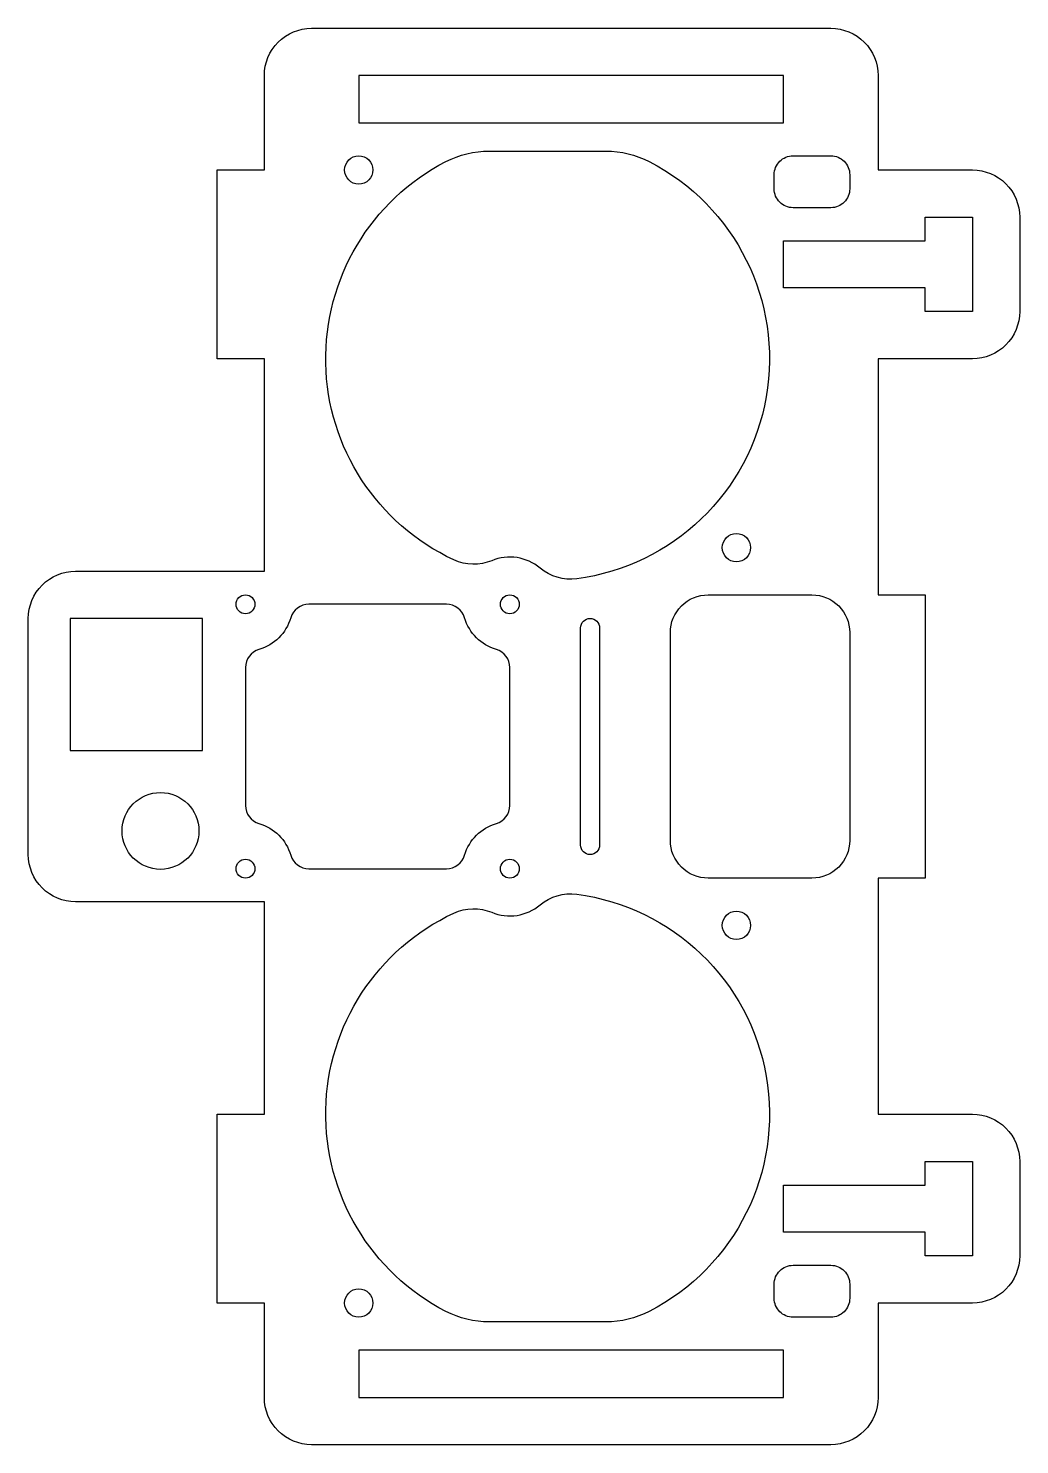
# Model space of a CAD drawing. Header units: millimetres. Extents: x 357 to 462, y -150 to 0.
import ezdxf

# ---------------------------------------------------------------- set-up
doc = ezdxf.new("R2010")
doc.units = ezdxf.units.MM
doc.layers.get('0').update_dxf_attribs({"linetype": 'CONTINUOUS'})

msp = doc.modelspace()

# ---------------------------------------------------------------- linework, layer by layer
for p, q in [((452, -22.5), (452, -20)), ((452, -20), (457, -20)), ((457, -20), (457, -30)), ((437, -27.5), (437, -22.5)), ((437, -22.5), (452, -22.5)), ((452, -27.5), (437, -27.5)), ((452, -30), (452, -27.5)), ((457, -30), (452, -30)), ((452, -120), (457, -120)), ((457, -120), (457, -130)), ((452, -122.5), (452, -120)), ((437, -127.5), (437, -122.5)), ((437, -122.5), (452, -122.5)), ((452, -127.5), (437, -127.5)), ((452, -130), (452, -127.5)), ((457, -130), (452, -130))]:
    msp.add_line(p, q)
for points in [[(462, -30, -0.414214), (457, -35), (452, -35), (447, -35), (447, -60), (452, -60), (452, -90), (447, -90), (447, -115), (452, -115), (457, -115, -0.414214), (462, -120), (462, -130, -0.414214), (457, -135), (447, -135), (447, -145, -0.414214), (442, -150), (387, -150, -0.414214), (382, -145), (382, -135), (377, -135), (377, -115), (382, -115), (382, -92.5), (362, -92.5, -0.414214), (357, -87.5), (357, -62.5, -0.414214), (362, -57.5), (382, -57.5), (382, -35), (377, -35), (377, -15), (382, -15), (382, -5, -0.414214), (387, 0), (442, 0, -0.414214), (447, -5), (447, -15), (457, -15, -0.414214), (462, -20)], [(415.08, -58.3, -0.210486), (411.21, -57.17, 0.279743), (406.09, -56.38, -0.210486), (402.06, -56.29, -0.623046), (401.23, -14.11, -0.119535), (405.82, -13), (418.18, -13, -0.119535), (422.77, -14.11, -0.734516)], [(444, -17, -0.414214), (442, -19), (438, -19, -0.414214), (436, -17), (436, -15.5, -0.414214), (438, -13.5), (442, -13.5, -0.414214), (444, -15.5)], [(440, -60, -0.414214), (444, -64), (444, -86, -0.414214), (440, -90), (429, -90, -0.414214), (425, -86), (425, -64, -0.414214), (429, -60)], [(401.29, -61), (386.71, -61, 0.331679), (384.79, -62.43, -0.253025), (381.43, -65.79, 0.331679), (380, -67.71), (380, -82.29, 0.331679), (381.43, -84.21, -0.253025), (384.79, -87.57, 0.331679), (386.71, -89), (401.29, -89, 0.331679), (403.21, -87.57, -0.253025), (406.57, -84.21, 0.331679), (408, -82.29), (408, -67.71, 0.331679), (406.57, -65.79, -0.253025), (403.21, -62.43, 0.331679)], [(417.5, -86.5, -1), (415.5, -86.5), (415.5, -63.5, -1), (417.5, -63.5)], [(402.06, -93.71, -0.210486), (406.09, -93.62, 0.279743), (411.21, -92.83, -0.210486), (415.08, -91.7, -0.734516), (422.77, -135.89, -0.119535), (418.18, -137), (405.82, -137, -0.119535), (401.23, -135.89, -0.623046)], [(444, -134.5, -0.414214), (442, -136.5), (438, -136.5, -0.414214), (436, -134.5), (436, -133, -0.414214), (438, -131), (442, -131, -0.414214), (444, -133)]]:
    msp.add_lwpolyline(points, format="xyb", close=True)
for points in [[(437, -5), (392, -5), (392, -10), (437, -10)], [(361.44, -76.5), (375.44, -76.5), (375.44, -62.5), (361.44, -62.5)], [(392, -145), (437, -145), (437, -140), (392, -140)]]:
    msp.add_lwpolyline(points, close=True)
for centre, radius in [((392, -15), 1.5), ((432, -55), 1.5), ((380, -61), 1), ((408, -61), 1), ((371, -85), 4.07), ((380, -89), 1), ((408, -89), 1), ((432, -95), 1.5), ((392, -135), 1.5)]:
    msp.add_circle(centre, radius)

doc.saveas('drawing.dxf')
